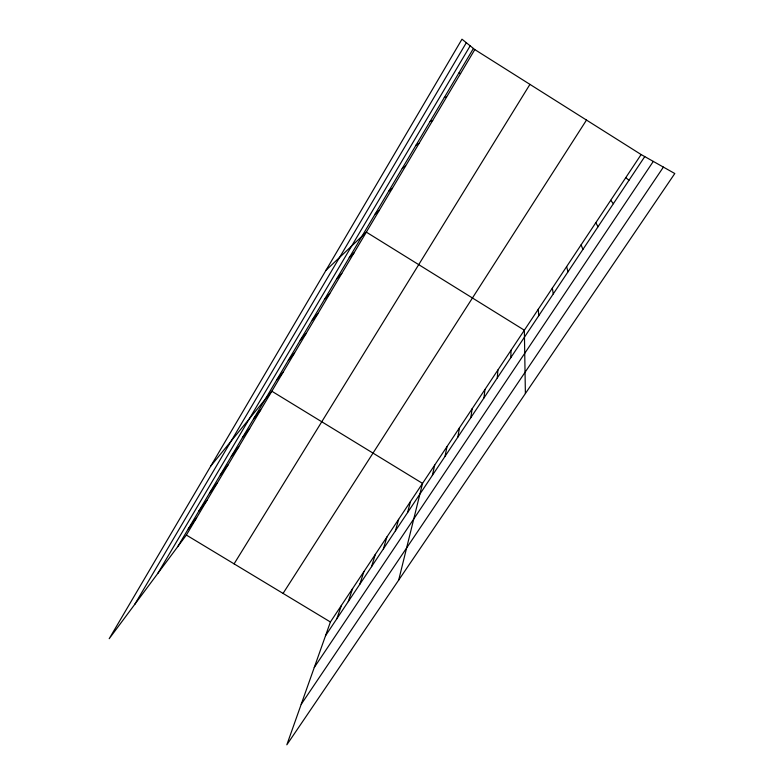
<?xml version="1.0" encoding="UTF-8"?>
<svg xmlns="http://www.w3.org/2000/svg" width="784" height="784" viewBox="0 0 784 784"><rect width="100%" height="100%" fill="white"/><g stroke="black" fill="none" stroke-linecap="round" stroke-linejoin="round"><path stroke-width="1.18" d="M510.786 357.68L511.05 350.232M497.281 377.947L497.909 369.999M483.953 397.939L484.943 389.511M470.802 417.676L472.135 408.768M457.827 437.158L459.502 427.78M445.018 456.376L447.017 446.557M432.376 475.359L434.699 465.088M398.693 580.091L422.527 483.395L271.823 391.216L210.798 466.039M407.572 512.579L410.512 501.476M395.41 530.837L398.644 519.331M383.396 548.869L386.924 536.962M371.538 566.665L375.34 554.386M359.817 584.247L363.903 571.585M348.253 601.612L352.604 588.588M336.826 618.762L341.442 605.385M641.126 154.546L330.407 621.986L286.836 744.8L674.799 173.529L641.126 154.546L474.8 49.578L461.982 39.2L109.201 638.695L186.367 535.06L474.8 49.578M134.672 604.484L466.323 42.718M157.809 573.408L470.175 45.835M177.762 546.624L473.418 48.461M234.093 563.853L529.945 84.378M283.063 593.41L586.501 120.07M325.536 635.706L644.762 156.594M314.266 667.478L653.297 161.406M301.203 704.306L663.401 167.1M188.199 529.024L196.598 517.832M198.773 511.207L206.956 500.408M209.485 493.165L217.442 482.758M220.324 474.908L228.046 464.902M231.3 456.406L238.787 446.821M242.423 437.678L249.665 428.515M253.683 418.705L260.68 409.983M276.644 380.015L283.112 372.214M288.345 360.287L294.549 352.967M300.213 340.305L306.132 333.474M312.228 320.058L317.863 313.727M324.409 299.537L329.75 293.726M336.748 278.741L341.785 273.469M349.252 257.662L353.986 252.938M325.987 270.294L366.344 232.133L524.359 330.211L525.388 393.529M375.183 213.983L379.25 210.416M388.619 191.345L392.333 188.395M402.241 168.384L405.593 166.061M416.069 145.089L419.048 143.413M430.093 121.461L432.69 120.452M444.322 97.481L446.527 97.167M458.767 73.147L460.561 73.539M186.367 535.06L330.407 621.986M625.808 177.596L628.954 180.32M610.697 200.322L613.372 203.703M595.801 222.734L598.025 226.743M581.12 244.824L582.894 249.449M566.636 266.619L567.979 271.842M552.348 288.11L553.269 293.912M538.255 309.308L538.765 315.678"/></g></svg>
